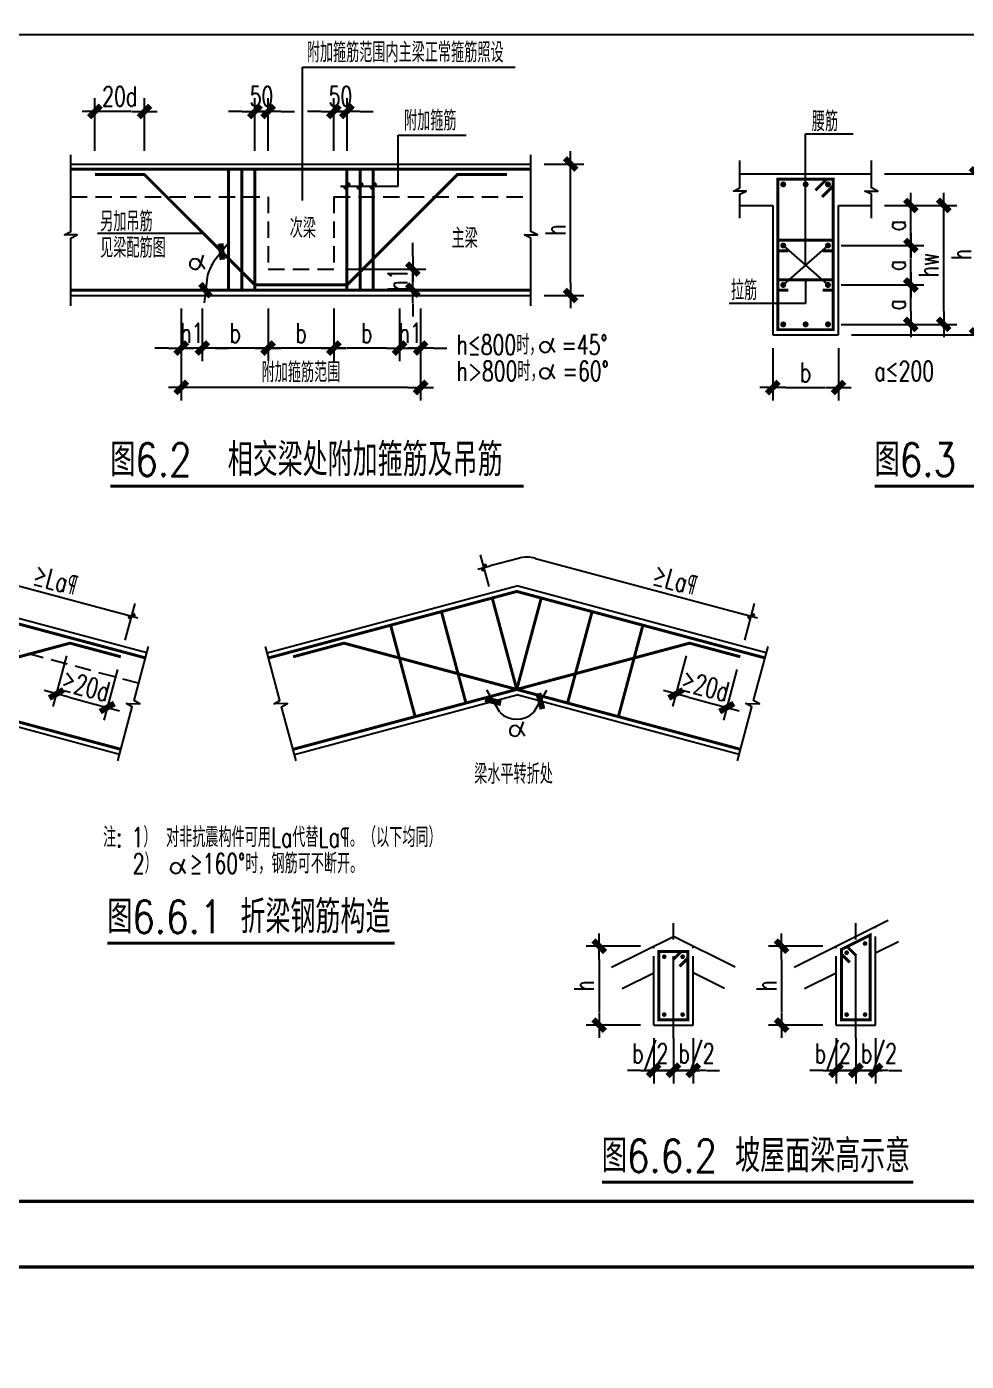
# Model space of a CAD drawing. Extents: x 497777 to 784122, y -229332 to 980813.
# Drawn here: x 509116 to 523403, y 619961 to 640267 of the extents above; entities that cross this region are included whole.
import ezdxf
from ezdxf.enums import TextEntityAlignment as Align

# ---------------------------------------------------------------- set-up
doc = ezdxf.new("R2010")
doc.units = 0
doc.header["$LTSCALE"] = 1000
doc.header["$MEASUREMENT"] = 0
doc.linetypes.add('CENTER', pattern=[2, 1.25, -0.25, 0.25, -0.25])
doc.linetypes.add('HIDDEN', pattern=[0.375, 0.25, -0.125])
for name, color, linetype in [('0-cxFrame', 155, 'Continuous'), ('S-DIM', 81, 'Continuous'), ('S-DONUT', 11, 'Continuous'), ('S-DOTE', 5, 'CENTER'), ('S-GJ', 6, 'Continuous'), ('S-SGJ', 21, 'Continuous'), ('S-SHAPE', 51, 'Continuous'), ('S-SHAPE1', 165, 'Continuous'), ('S-SHAPE2', 165, 'HIDDEN'), ('S-TEXT', 211, 'Continuous'), ('S-TK', 165, 'Continuous')]:
    doc.layers.add(name, color=color, linetype=linetype)
doc.styles.add('cx_tuqian1', font='')
doc.styles.add('SS1', font='tj-romans1.shx', dxfattribs={"width": 0.7, "bigfont": 'tj-hztxt1.shx'})
doc.styles.add('黑体', font='simhei.ttf', dxfattribs={"height": 12})
doc.styles.get('cx_tuqian1').set_extended_font_data('SimSun')
doc.dimstyles.new('S-25-100A', dxfattribs={"dimscale": 100, "dimtxt": 3, "dimasz": 2, "dimexe": 2, "dimexo": 2, "dimgap": 0.8, "dimtad": 1, "dimdec": 0, "dimlfac": 0.25, "dimzin": 0, "dimdsep": 46, "dimtxsty": 'SS1', "dimblk1": 'TT', "dimblk2": 'TT', "dimsah": 1, "dimcen": 1, "dimclrd": 256, "dimclre": 256, "dimclrt": 256, "dimadec": 0, "dimazin": 0, "dimtfac": 1, "dimtdec": 0, "dimtix": 1, "dimtmove": 2, "dimatfit": 0, "dimldrblk": 'TT', "dimfxl": 2, "dimtolj": 1, "dimtzin": 0, "dimarcsym": 0})

# ---------------------------------------------------------------- blocks, each defined once
blk = doc.blocks.new('TT')
blk.add_line((-0.97, 0), (0.97, 0))
at = {"const_width": 0.45}
blk.add_lwpolyline([(-0.44, -0.44), (0.44, 0.44)], dxfattribs=at)
blk = doc.blocks.new('*D43')
at = {"layer": 'Defpoints', "color": 0, "transparency": 16777216}
for p in [(521299, 636337), (522559, 636337), (521299, 635737)]:
    blk.add_point(p, dxfattribs=at)
at = {"layer": 'S-DIM', "lineweight": -2, "transparency": 16777216}
for p, q in [((521499, 636337), (522759, 636337)), ((522559, 635937), (522559, 636137)), ((521499, 635737), (522759, 635737))]:
    blk.add_line(p, q, dxfattribs=at)
at = {"layer": 'S-DIM', "lineweight": -2, "transparency": 16777216, "xscale": 200, "yscale": 200, "zscale": 200}
for p, rotation in [((522559, 636337), 90), ((522559, 635737), 270)]:
    blk.add_blockref('TT', p, dxfattribs=dict(at, rotation=rotation))
at = {"layer": 'S-DIM', "transparency": 16777216, "insert": (522329, 636037), "char_height": 300, "attachment_point": 5, "rotation": 90, "style": 'SS1'}
blk.add_mtext('\\A1;a', dxfattribs=at)
blk = doc.blocks.new('*D44')
at = {"layer": 'Defpoints', "color": 0, "transparency": 16777216}
for p in [(520459, 635577), (521459, 635577), (521459, 634777)]:
    blk.add_point(p, dxfattribs=at)
at = {"layer": 'S-DIM', "lineweight": -2, "transparency": 16777216}
for p, q in [((520459, 635377), (520459, 634577)), ((521459, 635377), (521459, 634577)), ((520659, 634777), (521259, 634777))]:
    blk.add_line(p, q, dxfattribs=at)
at = {"layer": 'S-DIM', "lineweight": -2, "transparency": 16777216, "xscale": 200, "yscale": 200, "zscale": 200, "rotation": 180}
blk.add_blockref('TT', (520459, 634777), dxfattribs=at)
at = {"layer": 'S-DIM', "lineweight": -2, "transparency": 16777216, "xscale": 200, "yscale": 200, "zscale": 200}
blk.add_blockref('TT', (521459, 634777), dxfattribs=at)
at = {"layer": 'S-DIM', "transparency": 16777216, "insert": (520959, 635007), "char_height": 300, "attachment_point": 5, "style": 'SS1'}
blk.add_mtext('\\A1;b', dxfattribs=at)
blk = doc.blocks.new('*D45')
at = {"layer": 'Defpoints', "color": 0, "transparency": 16777216}
for p in [(521959, 637547), (523059, 637547), (521299, 635737)]:
    blk.add_point(p, dxfattribs=at)
at = {"layer": 'S-DIM', "lineweight": -2, "transparency": 16777216}
for p, q in [((522159, 637547), (523259, 637547)), ((523059, 635937), (523059, 637347)), ((521499, 635737), (523259, 635737))]:
    blk.add_line(p, q, dxfattribs=at)
at = {"layer": 'S-DIM', "lineweight": -2, "transparency": 16777216, "xscale": 200, "yscale": 200, "zscale": 200}
for p, rotation in [((523059, 637547), 90), ((523059, 635737), 270)]:
    blk.add_blockref('TT', p, dxfattribs=dict(at, rotation=rotation))
at = {"layer": 'S-DIM', "transparency": 16777216, "insert": (522829, 636642), "char_height": 300, "attachment_point": 5, "rotation": 90, "style": 'SS1'}
blk.add_mtext('\\A1;hw', dxfattribs=at)
blk = doc.blocks.new('*D46')
at = {"layer": 'Defpoints', "color": 0, "transparency": 16777216}
for p in [(521959, 638027), (523559, 638027), (521459, 635577)]:
    blk.add_point(p, dxfattribs=at)
at = {"layer": 'S-DIM', "lineweight": -2, "transparency": 16777216}
for p, q in [((522159, 638027), (523759, 638027)), ((523559, 635777), (523559, 637827)), ((521659, 635577), (523759, 635577))]:
    blk.add_line(p, q, dxfattribs=at)
at = {"layer": 'S-DIM', "lineweight": -2, "transparency": 16777216, "xscale": 200, "yscale": 200, "zscale": 200}
for p, rotation in [((523559, 638027), 90), ((523559, 635577), 270)]:
    blk.add_blockref('TT', p, dxfattribs=dict(at, rotation=rotation))
at = {"layer": 'S-DIM', "transparency": 16777216, "insert": (523329, 636802), "char_height": 300, "attachment_point": 5, "rotation": 90, "style": 'SS1'}
blk.add_mtext('\\A1;h', dxfattribs=at)
blk = doc.blocks.new('*D47')
at = {"layer": 'Defpoints', "color": 0, "transparency": 16777216}
for p in [(521299, 636937), (522559, 636937), (521299, 636337)]:
    blk.add_point(p, dxfattribs=at)
at = {"layer": 'S-DIM', "lineweight": -2, "transparency": 16777216}
for p, q in [((521499, 636937), (522759, 636937)), ((522559, 636537), (522559, 636737)), ((521499, 636337), (522759, 636337))]:
    blk.add_line(p, q, dxfattribs=at)
at = {"layer": 'S-DIM', "lineweight": -2, "transparency": 16777216, "xscale": 200, "yscale": 200, "zscale": 200}
for p, rotation in [((522559, 636937), 90), ((522559, 636337), 270)]:
    blk.add_blockref('TT', p, dxfattribs=dict(at, rotation=rotation))
at = {"layer": 'S-DIM', "transparency": 16777216, "insert": (522329, 636637), "char_height": 300, "attachment_point": 5, "rotation": 90, "style": 'SS1'}
blk.add_mtext('\\A1;a', dxfattribs=at)
blk = doc.blocks.new('*D48')
at = {"layer": 'Defpoints', "color": 0, "transparency": 16777216}
for p in [(521959, 637547), (522559, 637547), (521299, 636937)]:
    blk.add_point(p, dxfattribs=at)
at = {"layer": 'S-DIM', "lineweight": -2, "transparency": 16777216}
for p, q in [((522159, 637547), (522759, 637547)), ((522559, 637137), (522559, 637347)), ((521499, 636937), (522759, 636937))]:
    blk.add_line(p, q, dxfattribs=at)
at = {"layer": 'S-DIM', "lineweight": -2, "transparency": 16777216, "xscale": 200, "yscale": 200, "zscale": 200}
for p, rotation in [((522559, 637547), 90), ((522559, 636937), 270)]:
    blk.add_blockref('TT', p, dxfattribs=dict(at, rotation=rotation))
at = {"layer": 'S-DIM', "transparency": 16777216, "insert": (522329, 637242), "char_height": 300, "attachment_point": 5, "rotation": 90, "style": 'SS1'}
blk.add_mtext('\\A1;a', dxfattribs=at)
blk = doc.blocks.new('*D55')
at = {"layer": 'Defpoints', "color": 0, "transparency": 16777216}
for p in [(507147, 630101), (507147, 630101), (507304, 629764), (503766, 629195), (510527, 629195)]:
    blk.add_point(p, dxfattribs=at)
at = {"layer": 'S-DIM', "lineweight": -2, "transparency": 16777216}
blk.add_arc((507147, 630101), 371, 226.2517, 313.7483, dxfattribs=at)
at = {"layer": 'S-DIM', "lineweight": -2, "transparency": 16777216, "xscale": 200, "yscale": 200, "zscale": 200}
for p, rotation in [((506788, 630005), 120.6258737313565), ((507505, 630005), 59.37412626863971)]:
    blk.add_blockref('TT', p, dxfattribs=dict(at, rotation=rotation))
blk = doc.blocks.new('*D56')
at = {"layer": 'Defpoints', "color": 0, "transparency": 16777216}
for p in [(519194, 630888), (519967, 630680), (519760, 629908)]:
    blk.add_point(p, dxfattribs=at)
at = {"layer": 'S-DIM', "lineweight": -2, "transparency": 16777216}
for p, q in [((519143, 630695), (518936, 629922)), ((519915, 630487), (519709, 629715)), ((519181, 630064), (519567, 629960))]:
    blk.add_line(p, q, dxfattribs=at)
at = {"layer": 'S-DIM', "lineweight": -2, "transparency": 16777216, "xscale": 200, "yscale": 200, "zscale": 200}
for p, rotation in [((518987, 630115), 165.0000000037533), ((519760, 629908), 345.0000000037533)]:
    blk.add_blockref('TT', p, dxfattribs=dict(at, rotation=rotation))
at = {"layer": 'S-DIM', "transparency": 16777216, "insert": (519433, 630234), "char_height": 300, "attachment_point": 5, "rotation": 345, "style": 'SS1'}
blk.add_mtext('\\A1;\x9e20d', dxfattribs=at)
blk = doc.blocks.new('*D57')
at = {"layer": 'Defpoints', "color": 0, "transparency": 16777216}
for p in [(516567, 630101), (516567, 630101), (516724, 629764), (513186, 629195), (519948, 629195)]:
    blk.add_point(p, dxfattribs=at)
at = {"layer": 'S-DIM', "lineweight": -2, "transparency": 16777216}
blk.add_arc((516567, 630101), 371, 226.2517, 313.7483, dxfattribs=at)
at = {"layer": 'S-DIM', "lineweight": -2, "transparency": 16777216, "xscale": 200, "yscale": 200, "zscale": 200}
for p, rotation in [((516209, 630005), 120.6258737313581), ((516926, 630005), 59.37412626862611)]:
    blk.add_blockref('TT', p, dxfattribs=dict(at, rotation=rotation))
blk = doc.blocks.new('*D68')
at = {"layer": 'Defpoints', "color": 0, "transparency": 16777216}
for p in [(521423, 625076), (521723, 625076), (521723, 624388)]:
    blk.add_point(p, dxfattribs=at)
at = {"layer": 'S-DIM', "lineweight": -2, "transparency": 16777216}
for p, q in [((521423, 624876), (521423, 624188)), ((521723, 624876), (521723, 624188)), ((521223, 624388), (521023, 624388)), ((521423, 624388), (521723, 624388)), ((521923, 624388), (522123, 624388))]:
    blk.add_line(p, q, dxfattribs=at)
at = {"layer": 'S-DIM', "lineweight": -2, "transparency": 16777216, "xscale": 200, "yscale": 200, "zscale": 200}
blk.add_blockref('TT', (521423, 624388), dxfattribs=at)
at = {"layer": 'S-DIM', "lineweight": -2, "transparency": 16777216, "xscale": 200, "yscale": 200, "zscale": 200, "rotation": 180}
blk.add_blockref('TT', (521723, 624388), dxfattribs=at)
at = {"layer": 'S-DIM', "transparency": 16777216, "insert": (521372, 624597), "char_height": 300, "attachment_point": 5, "style": 'SS1'}
blk.add_mtext('\\A1;b/2', dxfattribs=at)
blk = doc.blocks.new('*D69')
at = {"layer": 'Defpoints', "color": 0, "transparency": 16777216}
for p in [(521423, 626276), (520595, 625076), (521423, 625076)]:
    blk.add_point(p, dxfattribs=at)
at = {"layer": 'S-DIM', "lineweight": -2, "transparency": 16777216}
for p, q in [((521223, 626276), (520395, 626276)), ((520595, 626076), (520595, 625276)), ((521223, 625076), (520395, 625076))]:
    blk.add_line(p, q, dxfattribs=at)
at = {"layer": 'S-DIM', "lineweight": -2, "transparency": 16777216, "xscale": 200, "yscale": 200, "zscale": 200}
for p, rotation in [((520595, 626276), 90), ((520595, 625076), 270)]:
    blk.add_blockref('TT', p, dxfattribs=dict(at, rotation=rotation))
at = {"layer": 'S-DIM', "transparency": 16777216, "insert": (520365, 625676), "char_height": 300, "attachment_point": 5, "rotation": 90, "style": 'SS1'}
blk.add_mtext('\\A1;h', dxfattribs=at)
blk = doc.blocks.new('*D70')
at = {"layer": 'Defpoints', "color": 0, "transparency": 16777216}
for p in [(521723, 625076), (522023, 625076), (521723, 624388)]:
    blk.add_point(p, dxfattribs=at)
at = {"layer": 'S-DIM', "lineweight": -2, "transparency": 16777216}
for p, q in [((521723, 624876), (521723, 624188)), ((522023, 624876), (522023, 624188)), ((521523, 624388), (521323, 624388)), ((522023, 624388), (521723, 624388)), ((522223, 624388), (522423, 624388))]:
    blk.add_line(p, q, dxfattribs=at)
at = {"layer": 'S-DIM', "lineweight": -2, "transparency": 16777216, "xscale": 200, "yscale": 200, "zscale": 200}
blk.add_blockref('TT', (521723, 624388), dxfattribs=at)
at = {"layer": 'S-DIM', "lineweight": -2, "transparency": 16777216, "xscale": 200, "yscale": 200, "zscale": 200, "rotation": 180}
blk.add_blockref('TT', (522023, 624388), dxfattribs=at)
at = {"layer": 'S-DIM', "transparency": 16777216, "insert": (522075, 624597), "char_height": 300, "attachment_point": 5, "style": 'SS1'}
blk.add_mtext('\\A1;b/2', dxfattribs=at)
blk = doc.blocks.new('*D71')
at = {"layer": 'Defpoints', "color": 0, "transparency": 16777216}
for p in [(518650, 625076), (518950, 625076), (518950, 624388)]:
    blk.add_point(p, dxfattribs=at)
at = {"layer": 'S-DIM', "lineweight": -2, "transparency": 16777216}
for p, q in [((518650, 624876), (518650, 624188)), ((518950, 624876), (518950, 624188)), ((518450, 624388), (518250, 624388)), ((518650, 624388), (518950, 624388)), ((519150, 624388), (519350, 624388))]:
    blk.add_line(p, q, dxfattribs=at)
at = {"layer": 'S-DIM', "lineweight": -2, "transparency": 16777216, "xscale": 200, "yscale": 200, "zscale": 200}
blk.add_blockref('TT', (518650, 624388), dxfattribs=at)
at = {"layer": 'S-DIM', "lineweight": -2, "transparency": 16777216, "xscale": 200, "yscale": 200, "zscale": 200, "rotation": 180}
blk.add_blockref('TT', (518950, 624388), dxfattribs=at)
at = {"layer": 'S-DIM', "transparency": 16777216, "insert": (518598, 624597), "char_height": 300, "attachment_point": 5, "style": 'SS1'}
blk.add_mtext('\\A1;b/2', dxfattribs=at)
blk = doc.blocks.new('*D72')
at = {"layer": 'Defpoints', "color": 0, "transparency": 16777216}
for p in [(518650, 626276), (517821, 625076), (518650, 625076)]:
    blk.add_point(p, dxfattribs=at)
at = {"layer": 'S-DIM', "lineweight": -2, "transparency": 16777216}
for p, q in [((518450, 626276), (517621, 626276)), ((517821, 626076), (517821, 625276)), ((518450, 625076), (517621, 625076))]:
    blk.add_line(p, q, dxfattribs=at)
at = {"layer": 'S-DIM', "lineweight": -2, "transparency": 16777216, "xscale": 200, "yscale": 200, "zscale": 200}
for p, rotation in [((517821, 626276), 90), ((517821, 625076), 270)]:
    blk.add_blockref('TT', p, dxfattribs=dict(at, rotation=rotation))
at = {"layer": 'S-DIM', "transparency": 16777216, "insert": (517591, 625676), "char_height": 300, "attachment_point": 5, "rotation": 90, "style": 'SS1'}
blk.add_mtext('\\A1;h', dxfattribs=at)
blk = doc.blocks.new('*D73')
at = {"layer": 'Defpoints', "color": 0, "transparency": 16777216}
for p in [(518950, 625076), (519250, 625076), (518950, 624388)]:
    blk.add_point(p, dxfattribs=at)
at = {"layer": 'S-DIM', "lineweight": -2, "transparency": 16777216}
for p, q in [((518950, 624876), (518950, 624188)), ((519250, 624876), (519250, 624188)), ((518750, 624388), (518550, 624388)), ((519250, 624388), (518950, 624388)), ((519450, 624388), (519650, 624388))]:
    blk.add_line(p, q, dxfattribs=at)
at = {"layer": 'S-DIM', "lineweight": -2, "transparency": 16777216, "xscale": 200, "yscale": 200, "zscale": 200}
blk.add_blockref('TT', (518950, 624388), dxfattribs=at)
at = {"layer": 'S-DIM', "lineweight": -2, "transparency": 16777216, "xscale": 200, "yscale": 200, "zscale": 200, "rotation": 180}
blk.add_blockref('TT', (519250, 624388), dxfattribs=at)
at = {"layer": 'S-DIM', "transparency": 16777216, "insert": (519301, 624597), "char_height": 300, "attachment_point": 5, "style": 'SS1'}
blk.add_mtext('\\A1;b/2', dxfattribs=at)
blk = doc.blocks.new('*D77')
at = {"layer": 'Defpoints', "color": 0, "transparency": 16777216}
for p in [(509774, 630888), (510547, 630680), (510340, 629908)]:
    blk.add_point(p, dxfattribs=at)
at = {"layer": 'S-DIM', "lineweight": -2, "transparency": 16777216}
for p, q in [((509722, 630695), (509515, 629922)), ((510495, 630487), (510288, 629715)), ((509760, 630064), (510147, 629960))]:
    blk.add_line(p, q, dxfattribs=at)
at = {"layer": 'S-DIM', "lineweight": -2, "transparency": 16777216, "xscale": 200, "yscale": 200, "zscale": 200}
for p, rotation in [((509567, 630115), 165.0000000037533), ((510340, 629908), 345.0000000037533)]:
    blk.add_blockref('TT', p, dxfattribs=dict(at, rotation=rotation))
at = {"layer": 'S-DIM', "transparency": 16777216, "insert": (510013, 630234), "char_height": 300, "attachment_point": 5, "rotation": 345, "style": 'SS1'}
blk.add_mtext('\\A1;\x9e20d', dxfattribs=at)
blk = doc.blocks.new('*D181')
at = {"layer": 'Defpoints', "color": 0, "transparency": 16777216}
for p in [(516786, 638177), (517386, 638177), (516786, 636177)]:
    blk.add_point(p, dxfattribs=at)
at = {"layer": 'S-DIM', "lineweight": -2, "transparency": 16777216}
for p, q in [((516986, 638177), (517586, 638177)), ((517386, 636377), (517386, 637977)), ((516986, 636177), (517586, 636177))]:
    blk.add_line(p, q, dxfattribs=at)
at = {"layer": 'S-DIM', "lineweight": -2, "transparency": 16777216, "xscale": 200, "yscale": 200, "zscale": 200}
for p, rotation in [((517386, 638177), 90), ((517386, 636177), 270)]:
    blk.add_blockref('TT', p, dxfattribs=dict(at, rotation=rotation))
at = {"layer": 'S-DIM', "transparency": 16777216, "insert": (517156, 637177), "char_height": 300, "attachment_point": 5, "rotation": 90, "style": 'SS1'}
blk.add_mtext('\\A1;h', dxfattribs=at)
blk = doc.blocks.new('*D182')
at = {"layer": 'Defpoints', "color": 0, "transparency": 16777216}
for p in [(512786, 636177, 0), (513786, 636177), (512786, 635377)]:
    blk.add_point(p, dxfattribs=at)
at = {"layer": 'S-DIM', "lineweight": -2, "transparency": 16777216}
for p, q in [((512786, 635977), (512786, 635177)), ((513786, 635977), (513786, 635177)), ((513586, 635377), (512986, 635377))]:
    blk.add_line(p, q, dxfattribs=at)
at = {"layer": 'S-DIM', "lineweight": -2, "transparency": 16777216, "xscale": 200, "yscale": 200, "zscale": 200, "rotation": 180}
blk.add_blockref('TT', (512786, 635377), dxfattribs=at)
at = {"layer": 'S-DIM', "lineweight": -2, "transparency": 16777216, "xscale": 200, "yscale": 200, "zscale": 200}
blk.add_blockref('TT', (513786, 635377), dxfattribs=at)
at = {"layer": 'S-DIM', "transparency": 16777216, "insert": (513286, 635607), "char_height": 300, "attachment_point": 5, "style": 'SS1'}
blk.add_mtext('\\A1;b', dxfattribs=at)
blk = doc.blocks.new('*D183')
at = {"layer": 'Defpoints', "color": 0, "transparency": 16777216}
for p in [(512586, 638977), (512586, 638177), (512786, 638177)]:
    blk.add_point(p, dxfattribs=at)
at = {"layer": 'S-DIM', "lineweight": -2, "transparency": 16777216}
for p, q in [((512586, 638377), (512586, 639177)), ((512786, 638377), (512786, 639177)), ((512386, 638977), (512186, 638977)), ((512786, 638977), (512586, 638977)), ((512986, 638977), (513186, 638977))]:
    blk.add_line(p, q, dxfattribs=at)
at = {"layer": 'S-DIM', "lineweight": -2, "transparency": 16777216, "xscale": 200, "yscale": 200, "zscale": 200}
blk.add_blockref('TT', (512586, 638977), dxfattribs=at)
at = {"layer": 'S-DIM', "lineweight": -2, "transparency": 16777216, "xscale": 200, "yscale": 200, "zscale": 200, "rotation": 180}
blk.add_blockref('TT', (512786, 638977), dxfattribs=at)
at = {"layer": 'S-DIM', "transparency": 16777216, "insert": (512686, 639207), "char_height": 300, "attachment_point": 5, "style": 'SS1'}
blk.add_mtext('\\A1;50', dxfattribs=at)
blk = doc.blocks.new('*D184')
at = {"layer": 'Defpoints', "color": 0, "transparency": 16777216}
for p in [(513986, 638977), (513786, 638177), (513986, 638177)]:
    blk.add_point(p, dxfattribs=at)
at = {"layer": 'S-DIM', "lineweight": -2, "transparency": 16777216}
for p, q in [((513786, 638377), (513786, 639177)), ((513986, 638377), (513986, 639177)), ((513586, 638977), (513386, 638977)), ((513786, 638977), (513986, 638977)), ((514186, 638977), (514386, 638977))]:
    blk.add_line(p, q, dxfattribs=at)
at = {"layer": 'S-DIM', "lineweight": -2, "transparency": 16777216, "xscale": 200, "yscale": 200, "zscale": 200}
blk.add_blockref('TT', (513786, 638977), dxfattribs=at)
at = {"layer": 'S-DIM', "lineweight": -2, "transparency": 16777216, "xscale": 200, "yscale": 200, "zscale": 200, "rotation": 180}
blk.add_blockref('TT', (513986, 638977), dxfattribs=at)
at = {"layer": 'S-DIM', "transparency": 16777216, "insert": (513886, 639207), "char_height": 300, "attachment_point": 5, "style": 'SS1'}
blk.add_mtext('\\A1;50', dxfattribs=at)
blk = doc.blocks.new('*D185')
at = {"layer": 'Defpoints', "color": 0, "transparency": 16777216}
for p in [(511786, 636177, 0), (512786, 636177), (511786, 635377)]:
    blk.add_point(p, dxfattribs=at)
at = {"layer": 'S-DIM', "lineweight": -2, "transparency": 16777216}
for p, q in [((511786, 635977), (511786, 635177)), ((512786, 635977), (512786, 635177)), ((512586, 635377), (511986, 635377))]:
    blk.add_line(p, q, dxfattribs=at)
at = {"layer": 'S-DIM', "lineweight": -2, "transparency": 16777216, "xscale": 200, "yscale": 200, "zscale": 200, "rotation": 180}
blk.add_blockref('TT', (511786, 635377), dxfattribs=at)
at = {"layer": 'S-DIM', "lineweight": -2, "transparency": 16777216, "xscale": 200, "yscale": 200, "zscale": 200}
blk.add_blockref('TT', (512786, 635377), dxfattribs=at)
at = {"layer": 'S-DIM', "transparency": 16777216, "insert": (512286, 635607), "char_height": 300, "attachment_point": 5, "style": 'SS1'}
blk.add_mtext('\\A1;b', dxfattribs=at)
blk = doc.blocks.new('*D186')
at = {"layer": 'Defpoints', "color": 0, "transparency": 16777216}
for p in [(513786, 636177, 0), (514786, 636177), (513786, 635377)]:
    blk.add_point(p, dxfattribs=at)
at = {"layer": 'S-DIM', "lineweight": -2, "transparency": 16777216}
for p, q in [((513786, 635977), (513786, 635177)), ((514786, 635977), (514786, 635177)), ((514586, 635377), (513986, 635377))]:
    blk.add_line(p, q, dxfattribs=at)
at = {"layer": 'S-DIM', "lineweight": -2, "transparency": 16777216, "xscale": 200, "yscale": 200, "zscale": 200, "rotation": 180}
blk.add_blockref('TT', (513786, 635377), dxfattribs=at)
at = {"layer": 'S-DIM', "lineweight": -2, "transparency": 16777216, "xscale": 200, "yscale": 200, "zscale": 200}
blk.add_blockref('TT', (514786, 635377), dxfattribs=at)
at = {"layer": 'S-DIM', "transparency": 16777216, "insert": (514286, 635607), "char_height": 300, "attachment_point": 5, "style": 'SS1'}
blk.add_mtext('\\A1;b', dxfattribs=at)
blk = doc.blocks.new('*D187')
at = {"layer": 'Defpoints', "color": 0, "transparency": 16777216}
for p in [(513786, 636577), (514986, 636577), (513786, 636257)]:
    blk.add_point(p, dxfattribs=at)
at = {"layer": 'S-DIM', "lineweight": -2, "transparency": 16777216}
for p, q in [((514986, 636777), (514986, 636977)), ((513986, 636577), (515186, 636577)), ((514986, 636257), (514986, 636577)), ((513986, 636257), (515186, 636257)), ((514986, 636057), (514986, 635857))]:
    blk.add_line(p, q, dxfattribs=at)
at = {"layer": 'S-DIM', "lineweight": -2, "transparency": 16777216, "xscale": 200, "yscale": 200, "zscale": 200}
for p, rotation in [((514986, 636577), 270), ((514986, 636257), 90)]:
    blk.add_blockref('TT', p, dxfattribs=dict(at, rotation=rotation))
at = {"layer": 'S-DIM', "transparency": 16777216, "insert": (514756, 636417), "char_height": 300, "attachment_point": 5, "rotation": 90, "style": 'SS1'}
blk.add_mtext('\\A1;h1', dxfattribs=at)
blk = doc.blocks.new('*D188')
at = {"layer": 'Defpoints', "color": 0, "transparency": 16777216}
for p in [(511466, 636177, 0), (511786, 636177), (511466, 635377)]:
    blk.add_point(p, dxfattribs=at)
at = {"layer": 'S-DIM', "lineweight": -2, "transparency": 16777216}
for p, q in [((511466, 635977), (511466, 635177)), ((511786, 635977), (511786, 635177)), ((511266, 635377), (511066, 635377)), ((511786, 635377), (511466, 635377)), ((511986, 635377), (512186, 635377))]:
    blk.add_line(p, q, dxfattribs=at)
at = {"layer": 'S-DIM', "lineweight": -2, "transparency": 16777216, "xscale": 200, "yscale": 200, "zscale": 200}
blk.add_blockref('TT', (511466, 635377), dxfattribs=at)
at = {"layer": 'S-DIM', "lineweight": -2, "transparency": 16777216, "xscale": 200, "yscale": 200, "zscale": 200, "rotation": 180}
blk.add_blockref('TT', (511786, 635377), dxfattribs=at)
at = {"layer": 'S-DIM', "transparency": 16777216, "insert": (511626, 635607), "char_height": 300, "attachment_point": 5, "style": 'SS1'}
blk.add_mtext('\\A1;h1', dxfattribs=at)
blk = doc.blocks.new('*D189')
at = {"layer": 'Defpoints', "color": 0, "transparency": 16777216}
for p in [(514786, 636177), (515106, 636177, 0), (515106, 635377)]:
    blk.add_point(p, dxfattribs=at)
at = {"layer": 'S-DIM', "lineweight": -2, "transparency": 16777216}
for p, q in [((514786, 635977), (514786, 635177)), ((515106, 635977), (515106, 635177)), ((514586, 635377), (514386, 635377)), ((514786, 635377), (515106, 635377)), ((515306, 635377), (515506, 635377))]:
    blk.add_line(p, q, dxfattribs=at)
at = {"layer": 'S-DIM', "lineweight": -2, "transparency": 16777216, "xscale": 200, "yscale": 200, "zscale": 200}
blk.add_blockref('TT', (514786, 635377), dxfattribs=at)
at = {"layer": 'S-DIM', "lineweight": -2, "transparency": 16777216, "xscale": 200, "yscale": 200, "zscale": 200, "rotation": 180}
blk.add_blockref('TT', (515106, 635377), dxfattribs=at)
at = {"layer": 'S-DIM', "transparency": 16777216, "insert": (514946, 635607), "char_height": 300, "attachment_point": 5, "style": 'SS1'}
blk.add_mtext('\\A1;h1', dxfattribs=at)
blk = doc.blocks.new('*D190')
at = {"layer": 'Defpoints', "color": 0, "transparency": 16777216}
for p in [(510906, 638017), (511946, 636673), (509786, 636257), (512586, 636337), (516786, 636257)]:
    blk.add_point(p, dxfattribs=at)
at = {"layer": 'S-DIM', "lineweight": -2, "transparency": 16777216}
blk.add_arc((512666, 636257), 831, 148.8237, 166.1763, dxfattribs=at)
at = {"layer": 'S-DIM', "lineweight": -2, "transparency": 16777216, "xscale": 200, "yscale": 200, "zscale": 200}
for p, rotation in [((512078, 636845), 51.91184269532635), ((511835, 636257), 263.0881573046743)]:
    blk.add_blockref('TT', p, dxfattribs=dict(at, rotation=rotation))
blk = doc.blocks.new('*D191')
at = {"layer": 'Defpoints', "color": 0, "transparency": 16777216}
for p in [(510153, 638977), (510153, 638177), (510906, 638177)]:
    blk.add_point(p, dxfattribs=at)
at = {"layer": 'S-DIM', "lineweight": -2, "transparency": 16777216}
for p, q in [((510153, 638377), (510153, 639177)), ((510906, 638377), (510906, 639177)), ((510706, 638977), (510353, 638977))]:
    blk.add_line(p, q, dxfattribs=at)
at = {"layer": 'S-DIM', "lineweight": -2, "transparency": 16777216, "xscale": 200, "yscale": 200, "zscale": 200, "rotation": 180}
blk.add_blockref('TT', (510153, 638977), dxfattribs=at)
at = {"layer": 'S-DIM', "lineweight": -2, "transparency": 16777216, "xscale": 200, "yscale": 200, "zscale": 200}
blk.add_blockref('TT', (510906, 638977), dxfattribs=at)
at = {"layer": 'S-DIM', "transparency": 16777216, "insert": (510529, 639207), "char_height": 300, "attachment_point": 5, "style": 'SS1'}
blk.add_mtext('\\A1;20d', dxfattribs=at)
blk = doc.blocks.new('*D192')
at = {"layer": 'Defpoints', "color": 0, "transparency": 16777216}
for p in [(511466, 635577, 0), (515106, 635577), (511466, 634777)]:
    blk.add_point(p, dxfattribs=at)
at = {"layer": 'S-DIM', "lineweight": -2, "transparency": 16777216}
for p, q in [((511466, 635377), (511466, 634577)), ((515106, 635377), (515106, 634577)), ((514906, 634777), (511666, 634777))]:
    blk.add_line(p, q, dxfattribs=at)
at = {"layer": 'S-DIM', "lineweight": -2, "transparency": 16777216, "xscale": 200, "yscale": 200, "zscale": 200, "rotation": 180}
blk.add_blockref('TT', (511466, 634777), dxfattribs=at)
at = {"layer": 'S-DIM', "lineweight": -2, "transparency": 16777216, "xscale": 200, "yscale": 200, "zscale": 200}
blk.add_blockref('TT', (515106, 634777), dxfattribs=at)
at = {"layer": 'S-DIM', "transparency": 16777216, "insert": (513286, 635007), "char_height": 300, "attachment_point": 5, "style": 'SS1'}
blk.add_mtext('\\A1;附加箍筋范围', dxfattribs=at)
blk = doc.blocks.new('TK22.A1 L(Dragon)')
at = {"layer": '0-cxFrame', "color": 7, "const_width": 0.5}
blk.add_lwpolyline([(0, 0), (-841, 0), (-841, 594), (0, 594)], close=True, dxfattribs=at)
at = {"layer": '0-cxFrame', "const_width": 0.5}
blk.add_lwpolyline([(-80, 10), (-821, 10), (-821, 584), (-80, 584)], close=True, dxfattribs=at)
at = {"style": '黑体', "flags": 4}
blk.add_attdef('图幅', text='', height=3.3, dxfattribs=at).set_placement((-40, 3), align=Align.RIGHT)
at = {"layer": 'Defpoints', "color": 6, "flags": 4}
for tag, height, style, p in [('tufu', 3.3, '黑体', (-12, 12)), ('dwfname', 4, 'cx_tuqian1', (-80, 3))]:
    blk.add_attdef(tag, text='', height=height, dxfattribs=dict(at, style=style)).set_placement(p, align=Align.RIGHT)

msp = doc.modelspace()

# ---------------------------------------------------------------- linework, layer by layer
at = {"layer": 'S-DIM'}
for p, q in [((507430.6, 632177.9), (510615.7, 631324.5)), ((516147.8, 631748.3), (516018.4, 632231.2)), ((516592.3, 632177.9), (516163.8, 632063.1)), ((516851.1, 632177.9), (520036.2, 631324.5)), ((510614, 630931.5), (510764.1, 631491.8)), ((520034.5, 630931.5), (520184.6, 631491.8))]:
    msp.add_line(p, q, dxfattribs=at)
for points in [[(511823.4, 636575.9), (511743.9, 636695.9, 5.0273395), (511751.9, 636635.2), (511804.1, 636790.9)], [(516687.7, 629473.5), (516608.2, 629593.5, 5.0273395), (516616.2, 629532.8), (516668.4, 629688.5)]]:
    msp.add_lwpolyline(points, format="xyb", dxfattribs=at)
msp.add_arc((516721.7, 631695), 500, 75, 105, dxfattribs=at)
at = {"layer": 'S-DONUT', "const_width": 45}
for points in [[(520619.4, 637889.7, -1), (520619.4, 637844.7, -1)], [(520959.4, 637889.7, -1), (520959.4, 637844.7, -1)], [(521299.4, 637889.7, 1), (521299.4, 637844.7, 1)], [(520619.4, 636914.7, 1), (520619.4, 636959.7, 1)], [(521299.4, 636914.7, -1), (521299.4, 636959.7, -1)], [(520619.4, 636314.7, 1), (520619.4, 636359.7, 1)], [(521299.4, 636314.7, -1), (521299.4, 636359.7, -1)], [(520619.4, 635714.7, 1), (520619.4, 635759.7, 1)], [(520959.4, 635714.7, 1), (520959.4, 635759.7, 1)], [(521299.4, 635714.7, -1), (521299.4, 635759.7, -1)]]:
    msp.add_lwpolyline(points, format="xyb", close=True, dxfattribs=at)
at = {"layer": 'S-DONUT', "const_width": 35}
for points in [[(521845.8, 626317.5, 1), (521880.8, 626317.5, 1), (521845.8, 626317.5)], [(518827.2, 626116.4, -1), (518792.2, 626116.4, -1), (518827.2, 626116.4)], [(519107.2, 626116.4, -1), (519072.2, 626116.4, -1), (519107.2, 626116.4)], [(521565.8, 626177.5, 1), (521600.8, 626177.5, 1), (521565.8, 626177.5)], [(518827.2, 625236.4, 1), (518792.2, 625236.4, 1), (518827.2, 625236.4)], [(519107.2, 625236.4, 1), (519072.2, 625236.4, 1), (519107.2, 625236.4)], [(521565.8, 625236.4, -1), (521600.8, 625236.4, -1), (521565.8, 625236.4)], [(521845.8, 625236.4, -1), (521880.8, 625236.4, -1), (521845.8, 625236.4)]]:
    msp.add_lwpolyline(points, format="xyb", dxfattribs=at)
at = {"layer": 'S-DOTE'}
for p, q in [((518949.7, 624876.4), (518949.7, 626832.5)), ((521723.3, 624876.4), (521723.3, 626832.5))]:
    msp.add_line(p, q, dxfattribs=at)
at = {"layer": 'S-GJ', "const_width": 45}
for points in [[(509785.6, 638097.2), (516785.6, 638097.2)], [(510152.6, 638017.2), (510905.6, 638017.2), (512585.6, 636337.2), (513985.6, 636337.2), (515665.6, 638017.2), (516418.5, 638017.2)], [(512185.6, 638097.2), (512185.6, 636257.2)], [(512385.6, 638097.2), (512385.6, 636257.2)], [(512585.6, 638097.2), (512585.6, 636257.2)], [(513985.6, 638097.2), (513985.6, 636257.2)], [(514185.6, 638097.2), (514185.6, 636257.2)], [(514385.6, 638097.2), (514385.6, 636257.2)], [(520539.4, 637947.2), (520539.4, 635657.2), (521379.4, 635657.2), (521379.4, 637947.2), (520539.4, 637947.2)], [(521109.7, 637777.5), (521279.4, 637947.2)], [(521209.7, 637677.5), (521379.4, 637847.2)], [(509785.6, 636257.2), (516785.6, 636257.2)], [(503372.5, 630663), (507146.6, 631674.3), (510920.8, 630663)], [(512793, 630663), (516567.1, 631674.3), (520341.3, 630663)], [(516567.1, 630183.5), (516194.4, 631574.4)], [(516567.1, 630183.5), (516939.8, 631574.4)], [(515794.4, 629976.4), (515421.7, 631367.3)], [(517339.9, 629976.4), (517712.6, 631367.3)], [(515021.6, 629769.3), (514649, 631160.3)], [(518112.6, 629769.3), (518485.3, 631160.3)], [(521730.6, 626130.2), (521590.4, 626270.5)], [(518942.4, 626069.1), (519069.7, 626196.4)], [(519042.4, 625969.1), (519169.7, 626096.4)], [(521630.6, 626030.2), (521503.3, 626157.5)]]:
    msp.add_lwpolyline(points, dxfattribs=at)
at = {"layer": 'S-GJ', "ltscale": 0.25, "const_width": 45}
for points in [[(520699.4, 636857.2), (520539.4, 636857.2), (520539.4, 637017.2), (521379.4, 637017.2), (521379.4, 636857.2), (521219.4, 636857.2)], [(520699.4, 636257.2), (520539.4, 636257.2), (520539.4, 636417.2), (521379.4, 636417.2), (521379.4, 636257.2), (521219.4, 636257.2)]]:
    msp.add_lwpolyline(points, dxfattribs=at)
at = {"layer": 'S-GJ'}
for points in [[(503745.2, 629272, 45, 45, 0), (509774, 630887.4, 45, 45, 0), (510546.7, 630680.4, 45, 45, 0)], [(510548.1, 629272, 45, 45, 0), (504519.3, 630887.4, 45, 45, 0), (503746.6, 630680.4, 45, 45, 0)], [(513165.7, 629272, 45, 45, 0), (519194.4, 630887.4, 45, 45, 0), (519967.2, 630680.4, 45, 45, 0)], [(519968.6, 629272, 45, 45, 0), (513939.8, 630887.4, 45, 45, 0), (513167.1, 630680.4, 45, 45, 0)]]:
    msp.add_lwpolyline(points, format="xyseb", dxfattribs=at)
at = {"layer": 'S-GJ', "const_width": 45}
for points in [[(521503.3, 625156.4), (521503.3, 626227), (521943.3, 626447), (521943.3, 625156.4)], [(519169.7, 625156.4), (519169.7, 626196.4), (518729.7, 626196.4), (518729.7, 625156.4)]]:
    msp.add_lwpolyline(points, close=True, dxfattribs=at)
at = {"layer": 'S-SGJ'}
for p, q in [((513308.5, 639652.7), (516544.3, 639652.7)), ((513308.5, 637623), (513308.5, 639652.7)), ((514764.4, 638614.4), (515798.6, 638614.4)), ((514764.4, 637842.5), (514764.4, 638614.4)), ((520959.4, 636637.2), (520959.4, 638635.3)), ((520959.4, 638635.3), (521681.7, 638635.3)), ((513985.6, 637842.5), (514764.4, 637842.5)), ((511804.9, 637117.9), (510192.1, 637117.9)), ((520619.4, 636937.2), (521299.4, 636337.2)), ((521299.4, 636937.2), (520619.4, 636337.2)), ((520959.4, 636417.2), (520959.4, 636057.6)), ((520959.4, 636057.6), (519796.7, 636057.6))]:
    msp.add_line(p, q, dxfattribs=at)
for points in [[(517147.2, 635311.4), (517067.7, 635431.4, 5.0273395), (517075.7, 635370.7), (517127.9, 635526.4)], [(517147.2, 634911.4), (517067.7, 635031.4, 5.0273395), (517075.7, 634970.7), (517127.9, 635126.4)], [(511531.9, 627384.7), (511452.4, 627504.7, 5.0273395), (511460.4, 627444), (511512.6, 627599.7)]]:
    msp.add_lwpolyline(points, format="xyb", dxfattribs=at)
at = {"layer": 'S-SHAPE'}
for p, q in [((509785.6, 638177.2), (516785.6, 638177.2)), ((519959.4, 638027.2), (521959.4, 638027.2)), ((519959.4, 637547.2), (520459.4, 637547.2)), ((520459.4, 637547.2), (520459.4, 635577.2)), ((521459.4, 635577.2), (521459.4, 637547.2)), ((521459.4, 637547.2), (521959.4, 637547.2)), ((509785.6, 636177.2), (516785.6, 636177.2)), ((520459.4, 635577.2), (521459.4, 635577.2)), ((510941.5, 630740.2), (507146.6, 631757.1)), ((512772.3, 630740.2), (516567.1, 631757.1)), ((520362, 630740.2), (516567.1, 631757.1)), ((514707, 631175.8), (516567.1, 631674.3)), ((518427.3, 631175.8), (516567.1, 631674.3)), ((510527.4, 629194.8), (507146.6, 630100.6)), ((513186.4, 629194.8), (516567.1, 630100.6)), ((519947.9, 629194.8), (516567.1, 630100.6)), ((520783.7, 625956.6), (522213.5, 626671.5)), ((518010, 625956.6), (518949.7, 626426.4)), ((519889.3, 625956.6), (518949.7, 626426.4)), ((522023.3, 626173.9), (522374.5, 626349.5)), ((522023.3, 625076.4), (522023.3, 626173.9)), ((518171, 625634.6), (518649.7, 625873.9)), ((518649.7, 625076.4), (518649.7, 625873.9)), ((519249.7, 625076.4), (519249.7, 625873.9)), ((519728.3, 625634.6), (519249.7, 625873.9)), ((520944.7, 625634.6), (521423.3, 625873.9)), ((521423.3, 625076.4), (521423.3, 625873.9)), ((518649.7, 625076.4), (519249.7, 625076.4)), ((521423.3, 625076.4), (522023.3, 625076.4))]:
    msp.add_line(p, q, dxfattribs=at)
at = {"layer": 'S-SHAPE1'}
for points in [[(509785.6, 636018.7), (509785.6, 637051.3), (509883.2, 637099.8), (509687.9, 637099.8), (509785.6, 637148.4), (509785.6, 638315.5)], [(516783, 636018.7), (516783, 637051.3), (516685.4, 637099.8), (516880.7, 637099.8), (516783, 637148.4), (516783, 638315.5)], [(519959.4, 637351.7), (519959.4, 637717.9), (520057, 637766.4), (519861.7, 637766.4), (519959.4, 637815), (519959.4, 638229.7)], [(521959.4, 637351.7), (521959.4, 637717.9), (521861.7, 637766.4), (522057, 637766.4), (521959.4, 637815), (521959.4, 638229.7)], [(510501.5, 629098.2), (510721.5, 629919.2), (510631.4, 629969.2), (510837.5, 629965.8), (510747.4, 630015.8), (510967.4, 630836.8)], [(513212.3, 629098.2), (512992.3, 629919.2), (513082.4, 629969.2), (512876.3, 629965.8), (512966.4, 630015.8), (512746.4, 630836.8)], [(519922, 629098.2), (520142, 629919.2), (520051.9, 629969.2), (520258, 629965.8), (520167.9, 630015.8), (520387.9, 630836.8)]]:
    msp.add_lwpolyline(points, dxfattribs=at)
at = {"layer": 'S-SHAPE2'}
for p, q in [((509785.6, 637677.2), (512785.6, 637677.2)), ((512785.6, 637677.2), (512785.6, 636577.2)), ((513785.6, 637677.2), (513785.6, 636577.2)), ((513785.6, 637677.2), (516785.6, 637677.2)), ((512785.6, 636577.2), (513785.6, 636577.2)), ((510817.3, 630276.6), (507146.6, 631260.1)), ((522023.3, 626173.9), (522023.3, 626576.4)), ((518649.7, 625873.9), (518649.7, 626276.4)), ((519249.7, 625873.9), (519249.7, 626276.4)), ((521423.3, 625873.9), (521423.3, 626276.4))]:
    msp.add_line(p, q, dxfattribs=at)
at = {"layer": 'S-TEXT', "const_width": 45}
for points in [[(510386.6, 633277.8), (516673, 633277.8)], [(522010.3, 633277.8), (524677.4, 633277.8)], [(510340.7, 626323.4), (514711, 626323.4)], [(517862.4, 622686.7), (522595.7, 622686.7)]]:
    msp.add_lwpolyline(points, dxfattribs=at)
at = {"layer": 'S-TK'}
msp.add_line((500201.7, 640149.3), (539751.7, 640149.3), dxfattribs=at)

# ---------------------------------------------------------------- block references
at = {"layer": '0-cxFrame', "xscale": 100, "yscale": 100, "zscale": 100}
msp.add_blockref('TK22.A1 L(Dragon)', (581901.7, 621395.1), dxfattribs=at)
at = {"layer": 'S-DIM', "xscale": 100, "yscale": 100, "zscale": 100}
for p, rotation in [((516070.2, 632038), 15.00000000127741), ((510712.3, 631298.6), 344.9999999996654), ((520132.8, 631298.6), 344.9999999996654)]:
    msp.add_blockref('TT', p, dxfattribs=dict(at, rotation=rotation))
at = {"layer": 'S-SGJ', "xscale": 100, "yscale": 100, "zscale": 100}
for p in [(513985.6, 637842.5), (514185.6, 637842.5), (514385.6, 637842.5)]:
    msp.add_blockref('TT', p, dxfattribs=at)

# ---------------------------------------------------------------- texts
at = {"layer": 'S-DIM', "style": 'SS1', "width": 0.7}
for p in [(509189.7, 631789.4), (518610.2, 631789.4)]:
    msp.add_text('\x9eLa¶', height=300, rotation=345, dxfattribs=at).set_placement(p)
at = {"layer": 'S-SGJ', "style": 'SS1', "width": 0.7}
for s, p in [('附加箍筋范围内主梁正常箍筋照设', (513374.3, 639725.1)), ('附加箍筋', (514853.3, 638686.8)), ('腰筋', (521053.4, 638675.8)), ('另加吊筋', (510232.5, 637152.8)), ('次梁', (513115, 637052.5)), ('主梁', (515576.7, 636897.3)), ('见梁配筋图', (510232.5, 636752.8)), ('拉筋', (519824.3, 636106.1)), ('h\x9d800时，  =45%%D', (515650.3, 635277.2)), ('h>800时，  =60%%D', (515650.3, 634877.2)), ('a\x9d200', (522004.1, 634877.2)), ('梁水平转折处', (515919.9, 628746.1)), ('注: 1） 对非抗震构件可用La代替La¶。（以下均同）', (510277, 627784.7)), ('2）   \x9e160%%D时，钢筋可不断开。', (510727, 627384.7))]:
    msp.add_text(s, height=300, dxfattribs=at).set_placement(p)
at = {"layer": 'S-TEXT', "style": 'SS1', "width": 0.8}
for s, p in [('图6.2  相交梁处附加箍筋及吊筋', (510386.6, 633427.8)), ('图6.3  腰筋', (522010.3, 633427.8)), ('图6.6.1 折梁钢筋构造', (510340.7, 626473.4)), ('图6.6.2 坡屋面梁高示意', (517862.4, 622836.7))]:
    msp.add_text(s, height=500, dxfattribs=at).set_placement(p)

# ---------------------------------------------------------------- dimensions: what is measured, and where the dimension line sits
at = {"layer": 'S-DIM'}
for base, p1, p2, text, picture, middle in [((510152.6, 638977.2), (510905.6, 638177.2), (510152.6, 638177.2), '20d', '*D191', (510529.1, 639207.2)), ((511465.6, 635377.2), (511785.6, 636177.2), (511465.6, 636177.2, 0), 'h1', '*D188', (511625.6, 635607.2)), ((511785.6, 635377.2), (512785.6, 636177.2), (511785.6, 636177.2, 0), 'b', '*D185', (512285.6, 635607.2)), ((512785.6, 635377.2), (513785.6, 636177.2), (512785.6, 636177.2, 0), 'b', '*D182', (513285.6, 635607.2)), ((513785.6, 635377.2), (514785.6, 636177.2), (513785.6, 636177.2, 0), 'b', '*D186', (514285.6, 635607.2)), ((511465.6, 634777.2), (515105.6, 635577.2), (511465.6, 635577.2, 0), '附加箍筋范围', '*D192', (513285.6, 635007.2)), ((521459.4, 634777.2), (520459.4, 635577.2), (521459.4, 635577.2), 'b', '*D44', (520959.4, 635007.2))]:
    dim = msp.add_linear_dim(base=base, p1=p1, p2=p2, text=text, dimstyle='S-25-100A', dxfattribs=at)
    dim.commit()
    dim.dimension.update_dxf_attribs({"geometry": picture, "text_midpoint": middle})
for base, p1, p2, picture, middle in [((512585.6, 638977.2), (512785.6, 638177.2), (512585.6, 638177.2), '*D183', (512685.6, 639207.2)), ((513985.6, 638977.2), (513785.6, 638177.2), (513985.6, 638177.2), '*D184', (513885.6, 639207.2))]:
    dim = msp.add_linear_dim(base=base, p1=p1, p2=p2, dimstyle='S-25-100A', dxfattribs=at)
    dim.commit()
    dim.dimension.update_dxf_attribs({"geometry": picture, "text_midpoint": middle})
for base, p1, p2, angle, text, picture, middle in [((517385.6, 638177.2), (516785.6, 636177.2), (516785.6, 638177.2), 270, 'h', '*D181', (517155.6, 637177.2)), ((523559.4, 638027.2), (521459.4, 635577.2), (521959.4, 638027.2), 90, 'h', '*D46', (523329.4, 636802.2)), ((523059.4, 637547.2), (521299.4, 635737.2), (521959.4, 637547.2), 90, 'hw', '*D45', (522829.4, 636642.2)), ((522559.4, 637547.2), (521299.4, 636937.2), (521959.4, 637547.2), 90, 'a', '*D48', (522329.4, 637242.2)), ((522559.4, 636937.2), (521299.4, 636337.2), (521299.4, 636937.2), 90, 'a', '*D47', (522329.4, 636637.2)), ((514985.6, 636577.2), (513785.6, 636257.2), (513785.6, 636577.2), 270, 'h1', '*D187', (514755.6, 636417.2)), ((522559.4, 636337.2), (521299.4, 635737.2), (521299.4, 636337.2), 90, 'a', '*D43', (522329.4, 636037.2)), ((515105.6, 635377.2), (514785.6, 636177.2), (515105.6, 636177.2, 0), 180, 'h1', '*D189', (514945.6, 635607.2)), ((510339.8, 629908.4), (509774, 630888.2), (510546.7, 630680.4), 345, '\x9e20d', '*D77', (510012.9, 630234.1)), ((519760.3, 629908.4), (519194.4, 630888.2), (519967.2, 630680.4), 345, '\x9e20d', '*D56', (519433.4, 630234.1)), ((517820.9, 625076.4), (518649.7, 626276.4), (518649.7, 625076.4), 90, 'h', '*D72', (517590.9, 625676.4)), ((520594.6, 625076.4), (521423.3, 626276.4), (521423.3, 625076.4), 90, 'h', '*D69', (520364.6, 625676.4))]:
    dim = msp.add_linear_dim(base=base, p1=p1, p2=p2, angle=angle, text=text, dimstyle='S-25-100A', dxfattribs=at)
    dim.commit()
    dim.dimension.update_dxf_attribs({"geometry": picture, "text_midpoint": middle})
for base, line1, line2, picture, middle in [((511945.9, 636672.7), ((509785.6, 636257.2), (516785.6, 636257.2)), ((510905.6, 638017.2), (512585.6, 636337.2)), '*D190', (784122.1, -229332.3)), ((507303.5, 629764.2), ((510527.4, 629194.8), (507146.6, 630100.6)), ((503765.9, 629194.8), (507146.6, 630100.6)), '*D55', (506989.7, 629764.2)), ((516724, 629764.2), ((519947.9, 629194.8), (516567.1, 630100.6)), ((513186.4, 629194.8), (516567.1, 630100.6)), '*D57', (516410.2, 629764.2))]:
    dim = msp.add_angular_dim_2l(base=base, line1=line1, line2=line2, text=' ', dimstyle='S-25-100A', dxfattribs=at)
    dim.commit()
    dim.dimension.update_dxf_attribs({"geometry": picture, "text_midpoint": middle})
for base, p1, p2, picture, middle in [((518949.7, 624388.4), (518649.7, 625076.4), (518949.7, 625076.4), '*D71', (518598.1, 624597)), ((518949.7, 624388.4), (519249.7, 625076.4), (518949.7, 625076.4), '*D73', (519301.2, 624597)), ((521723.3, 624388.4), (521423.3, 625076.4), (521723.3, 625076.4), '*D68', (521371.8, 624597)), ((521723.3, 624388.4), (522023.3, 625076.4), (521723.3, 625076.4), '*D70', (522074.9, 624597))]:
    dim = msp.add_linear_dim(base=base, p1=p1, p2=p2, text='b/2', dimstyle='S-25-100A', dxfattribs=at)
    dim.commit()
    dim.dimension.update_dxf_attribs({"geometry": picture, "text_midpoint": middle, "dimtype": 160})

doc.saveas('drawing.dxf')
